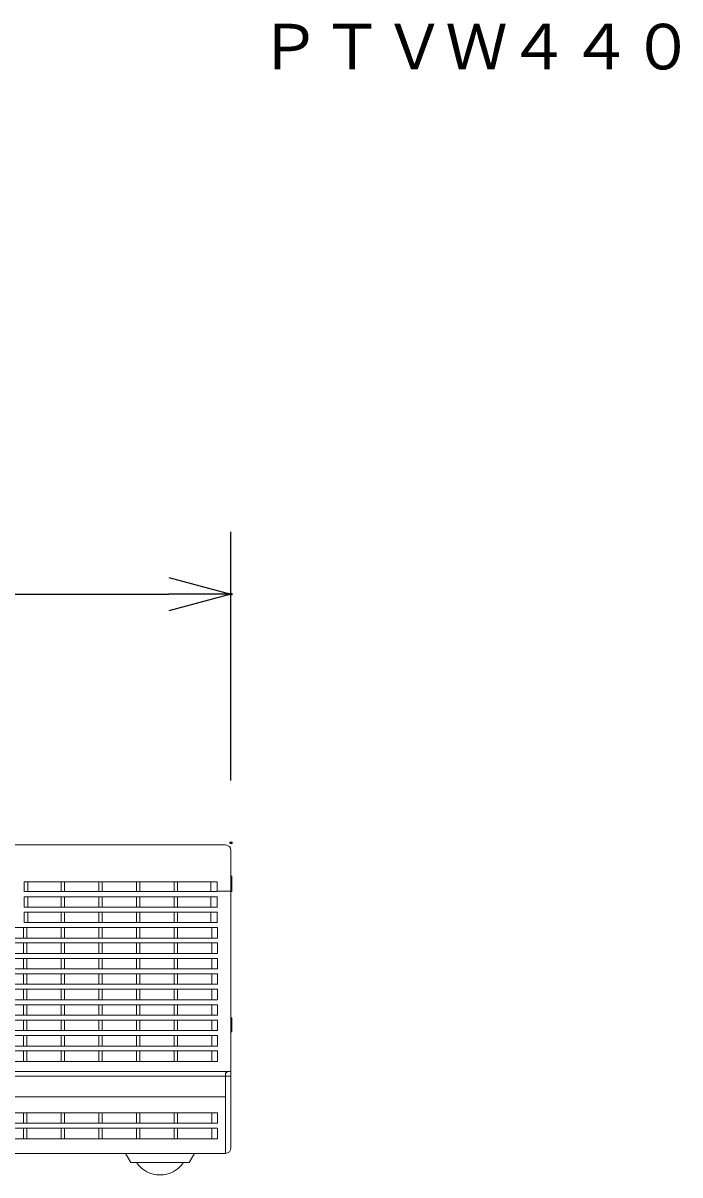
# Model space of a CAD drawing. Units: millimetres, scale not verified. Extents: x -62 to 63, y -57 to 57.
# Drawn here: x 39.08 to 60.2, y 11.37 to 48.43 of the extents above; entities that cross this region are included whole.
import ezdxf
from ezdxf.enums import TextEntityAlignment as Align

# ---------------------------------------------------------------- set-up
doc = ezdxf.new("R2010")
doc.units = ezdxf.units.MM
doc.header["$LTSCALE"] = 0.125
doc.header["$PDMODE"] = 32
doc.header["$PDSIZE"] = 0.0625
for name, color, linetype in [('0-0_0', 7, 'Continuous'), ('0-2_TOUROKU', 7, 'Continuous'), ('0-3_DEFPOINTS', 7, 'Continuous'), ('0-6_SUNPO', 7, 'Continuous')]:
    doc.layers.add(name, color=color, linetype=linetype)
doc.layers.add('0-5_GAIKEI', color=7, linetype='Continuous', lineweight=18)
doc.styles.add('ＭＳ ゴシック', font='')
doc.styles.get('ＭＳ ゴシック').set_extended_font_data('MS Gothic')

# ---------------------------------------------------------------- blocks, each defined once
blk = doc.blocks.new('_OPEN30')
at = {"layer": '0-0_0'}
blk.add_line((0, 0), (-1, 0), dxfattribs=at)
blk.add_lwpolyline([(-1, 0.26795), (0, 0), (-1, -0.26795)], dxfattribs=at)
blk = doc.blocks.new('D6')
at = {"layer": '0-3_DEFPOINTS'}
for p in [(45.5119, 28.8412), (15.0119, 20.8412), (45.5119, 20.8412)]:
    blk.add_point(p, dxfattribs=at)
at = {"layer": '0-6_SUNPO'}
for p, q in [((15.0119, 22.8412), (15.0119, 30.8412)), ((45.5119, 22.8412), (45.5119, 30.8412)), ((17.0119, 28.8412), (43.5119, 28.8412))]:
    blk.add_line(p, q, dxfattribs=at)
at = {"layer": '0-6_SUNPO', "xscale": 2, "yscale": 2, "rotation": 180}
blk.add_blockref('_OPEN30', (15.0119, 28.8412), dxfattribs=at)
at = {"layer": '0-6_SUNPO', "xscale": 2, "yscale": 2}
blk.add_blockref('_OPEN30', (45.5119, 28.8412), dxfattribs=at)
at = {"layer": '0-6_SUNPO', "style": 'ＭＳ ゴシック'}
blk.add_text('305', height=1.833, dxfattribs=at).set_placement((28.3869, 29.3412), align=Align.BOTTOM_LEFT)

msp = doc.modelspace()

# ---------------------------------------------------------------- linework, layer by layer
at = {"layer": '0-5_GAIKEI'}
for p, q in [((15.4407, 21.9907), (45.5835, 21.9907)), ((45.7621, 21.8319), (45.761, 21.8319)), ((45.7621, 21.8319), (45.7621, 12.2462)), ((39.1087, 20.4923), (39.1087, 20.7999)), ((45.3219, 20.7999), (39.1087, 20.7999)), ((39.2278, 20.4923), (39.2278, 20.7999)), ((40.2995, 20.7999), (40.2995, 20.4925)), ((40.4086, 20.7999), (40.4086, 20.4925)), ((41.5101, 20.7999), (41.5101, 20.4927)), ((41.6192, 20.7999), (41.6192, 20.4927)), ((42.7207, 20.7999), (42.7207, 20.4929)), ((42.8299, 20.7999), (42.8299, 20.4929)), ((43.9313, 20.7999), (43.9313, 20.4931)), ((44.0405, 20.7999), (44.0405, 20.4931)), ((45.1122, 20.4933), (45.1122, 20.7999)), ((45.3219, 20.4933), (45.3219, 20.7999)), ((39.1087, 20.4923), (45.3219, 20.4933)), ((39.1087, 19.9862), (39.1087, 20.3236)), ((45.3241, 20.3236), (39.1087, 20.3236)), ((39.2278, 19.9862), (39.2278, 20.3236)), ((40.2995, 20.3236), (40.2995, 19.9862)), ((40.4086, 20.3236), (40.4086, 19.9862)), ((41.5101, 20.3236), (41.5101, 19.9862)), ((41.6192, 20.3236), (41.6192, 19.9862)), ((42.7207, 20.3236), (42.7207, 19.9862)), ((42.8299, 20.3236), (42.8299, 19.9862)), ((43.9313, 20.3236), (43.9313, 19.9862)), ((44.0405, 20.3236), (44.0405, 19.9862)), ((45.1122, 19.9862), (45.1122, 20.3236)), ((45.3219, 19.9862), (45.3219, 20.3236)), ((39.1087, 19.9862), (45.3241, 19.9862)), ((39.1087, 19.49), (39.1087, 19.8274)), ((45.3241, 19.8274), (39.1087, 19.8274)), ((39.2278, 19.49), (39.2278, 19.8274)), ((40.2995, 19.8274), (40.2995, 19.49)), ((40.4086, 19.8274), (40.4086, 19.49)), ((41.5101, 19.8274), (41.5101, 19.49)), ((41.6192, 19.8274), (41.6192, 19.49)), ((42.7207, 19.8274), (42.7207, 19.49)), ((42.8299, 19.8274), (42.8299, 19.49)), ((43.9313, 19.8274), (43.9313, 19.49)), ((44.0405, 19.8274), (44.0405, 19.49)), ((45.1122, 19.49), (45.1122, 19.8274)), ((45.3219, 19.49), (45.3219, 19.8274)), ((45.3241, 19.3313), (19.646, 19.3313)), ((39.0888, 19.3313), (39.0888, 18.9995)), ((39.1087, 19.49), (45.3241, 19.49)), ((39.198, 19.3313), (39.198, 18.9995)), ((40.2995, 19.3313), (40.2995, 18.9995)), ((40.4086, 19.3313), (40.4086, 18.9995)), ((41.5101, 19.3313), (41.5101, 18.9995)), ((41.6192, 19.3313), (41.6192, 18.9995)), ((42.7207, 19.3313), (42.7207, 18.9995)), ((42.8299, 19.3313), (42.8299, 18.9995)), ((43.9313, 19.3313), (43.9313, 18.9995)), ((44.0405, 19.3313), (44.0405, 18.9995)), ((45.1419, 19.3313), (45.1419, 18.9995)), ((45.3241, 19.3313), (45.3241, 18.9939)), ((19.646, 18.9939), (45.3241, 18.9939)), ((45.3241, 18.8351), (19.646, 18.8351)), ((39.0888, 18.8351), (39.0888, 18.5034)), ((39.198, 18.8351), (39.198, 18.5034)), ((40.2995, 18.8351), (40.2995, 18.5034)), ((40.4086, 18.8351), (40.4086, 18.5034)), ((41.5101, 18.8351), (41.5101, 18.5034)), ((41.6192, 18.8351), (41.6192, 18.5034)), ((42.7207, 18.8351), (42.7207, 18.5034)), ((42.8299, 18.8351), (42.8299, 18.5034)), ((43.9313, 18.8351), (43.9313, 18.5034)), ((44.0405, 18.8351), (44.0405, 18.5034)), ((45.1419, 18.8351), (45.1419, 18.5034)), ((45.3241, 18.8351), (45.3241, 18.4977)), ((19.646, 18.4977), (45.3241, 18.4977)), ((45.3241, 18.339), (19.646, 18.339)), ((39.0888, 18.339), (39.0888, 18.0072)), ((39.198, 18.339), (39.198, 18.0072)), ((40.2995, 18.339), (40.2995, 18.0072)), ((40.4086, 18.339), (40.4086, 18.0072)), ((41.5101, 18.339), (41.5101, 18.0072)), ((41.6192, 18.339), (41.6192, 18.0072)), ((42.7207, 18.339), (42.7207, 18.0072)), ((42.8299, 18.339), (42.8299, 18.0072)), ((43.9313, 18.339), (43.9313, 18.0072)), ((44.0405, 18.339), (44.0405, 18.0072)), ((45.1419, 18.339), (45.1419, 18.0072)), ((45.3241, 18.339), (45.3241, 18.0016)), ((19.646, 18.0016), (45.3241, 18.0016)), ((45.3241, 17.8428), (19.646, 17.8428)), ((39.0888, 17.8428), (39.0888, 17.5111)), ((39.198, 17.8428), (39.198, 17.5111)), ((40.2995, 17.8428), (40.2995, 17.5111)), ((40.4086, 17.8428), (40.4086, 17.5111)), ((41.5101, 17.8428), (41.5101, 17.5111)), ((41.6192, 17.8428), (41.6192, 17.5111)), ((42.7207, 17.8428), (42.7207, 17.5111)), ((42.8299, 17.8428), (42.8299, 17.5111)), ((43.9313, 17.8428), (43.9313, 17.5111)), ((44.0405, 17.8428), (44.0405, 17.5111)), ((45.1419, 17.8428), (45.1419, 17.5111)), ((45.3241, 17.8428), (45.3241, 17.5054)), ((19.646, 17.5054), (45.3241, 17.5054)), ((45.3241, 17.3467), (19.646, 17.3467)), ((39.0888, 17.3467), (39.0888, 17.0149)), ((39.198, 17.3467), (39.198, 17.0149)), ((40.2995, 17.3467), (40.2995, 17.0149)), ((40.4086, 17.3467), (40.4086, 17.0149)), ((41.5101, 17.3467), (41.5101, 17.0149)), ((41.6192, 17.3467), (41.6192, 17.0149)), ((42.7207, 17.3467), (42.7207, 17.0149)), ((42.8299, 17.3467), (42.8299, 17.0149)), ((43.9313, 17.3467), (43.9313, 17.0149)), ((44.0405, 17.3467), (44.0405, 17.0149)), ((45.1419, 17.3467), (45.1419, 17.0149)), ((45.3241, 17.3467), (45.3241, 17.0093)), ((19.646, 17.0093), (45.3241, 17.0093)), ((45.3241, 16.8505), (19.646, 16.8505)), ((39.0888, 16.8505), (39.0888, 16.5187)), ((39.198, 16.8505), (39.198, 16.5187)), ((40.2995, 16.8505), (40.2995, 16.5187)), ((40.4086, 16.8505), (40.4086, 16.5187)), ((41.5101, 16.8505), (41.5101, 16.5187)), ((41.6192, 16.8505), (41.6192, 16.5187)), ((42.7207, 16.8505), (42.7207, 16.5187)), ((42.8299, 16.8505), (42.8299, 16.5187)), ((43.9313, 16.8505), (43.9313, 16.5187)), ((44.0405, 16.8505), (44.0405, 16.5187)), ((45.1419, 16.8505), (45.1419, 16.5187)), ((45.3241, 16.8505), (45.3241, 16.5131)), ((19.646, 16.5131), (45.3241, 16.5131)), ((45.3241, 16.3543), (19.646, 16.3543)), ((39.0888, 16.3543), (39.0888, 16.0226)), ((39.198, 16.3543), (39.198, 16.0226)), ((40.2995, 16.3543), (40.2995, 16.0226)), ((40.4086, 16.3543), (40.4086, 16.0226)), ((41.5101, 16.3543), (41.5101, 16.0226)), ((41.6192, 16.3543), (41.6192, 16.0226)), ((42.7207, 16.3543), (42.7207, 16.0226)), ((42.8299, 16.3543), (42.8299, 16.0226)), ((43.9313, 16.3543), (43.9313, 16.0226)), ((44.0405, 16.3543), (44.0405, 16.0226)), ((45.1419, 16.3543), (45.1419, 16.0226)), ((45.3241, 16.3543), (45.3241, 16.017)), ((19.646, 16.017), (45.3241, 16.017)), ((45.3241, 15.8582), (19.646, 15.8582)), ((39.0888, 15.8582), (39.0888, 15.5264)), ((39.198, 15.8582), (39.198, 15.5264)), ((40.2995, 15.8582), (40.2995, 15.5264)), ((40.4086, 15.8582), (40.4086, 15.5264)), ((41.5101, 15.8582), (41.5101, 15.5264)), ((41.6192, 15.8582), (41.6192, 15.5264)), ((42.7207, 15.8582), (42.7207, 15.5264)), ((42.8299, 15.8582), (42.8299, 15.5264)), ((43.9313, 15.8582), (43.9313, 15.5264)), ((44.0405, 15.8582), (44.0405, 15.5264)), ((45.1419, 15.8582), (45.1419, 15.5264)), ((45.3241, 15.8582), (45.3241, 15.5208)), ((19.646, 15.5208), (45.3241, 15.5208)), ((45.3241, 15.362), (19.646, 15.362)), ((39.0888, 15.362), (39.0888, 15.0303)), ((39.198, 15.362), (39.198, 15.0303)), ((40.2995, 15.362), (40.2995, 15.0303)), ((40.4086, 15.362), (40.4086, 15.0303)), ((41.5101, 15.362), (41.5101, 15.0303)), ((41.6192, 15.362), (41.6192, 15.0303)), ((42.7207, 15.362), (42.7207, 15.0303)), ((42.8299, 15.362), (42.8299, 15.0303)), ((43.9313, 15.362), (43.9313, 15.0303)), ((44.0405, 15.362), (44.0405, 15.0303)), ((45.1419, 15.362), (45.1419, 15.0303)), ((45.3241, 15.362), (45.3241, 15.0247)), ((19.646, 15.0247), (45.3241, 15.0247)), ((45.3241, 13.3735), (19.646, 13.3735)), ((39.0888, 13.3735), (39.0888, 13.0418)), ((39.198, 13.3735), (39.198, 13.0418)), ((40.2995, 13.3735), (40.2995, 13.0418)), ((40.4086, 13.3735), (40.4086, 13.0418)), ((41.5101, 13.3735), (41.5101, 13.0418)), ((41.6192, 13.3735), (41.6192, 13.0418)), ((42.7207, 13.3735), (42.7207, 13.0418)), ((42.8299, 13.3735), (42.8299, 13.0418)), ((43.9313, 13.3735), (43.9313, 13.0418)), ((44.0405, 13.3735), (44.0405, 13.0418)), ((45.1419, 13.3735), (45.1419, 13.0418)), ((45.3241, 13.3735), (45.3241, 13.0361)), ((19.646, 13.0361), (45.3241, 13.0361)), ((45.3241, 12.8774), (19.646, 12.8774)), ((39.0888, 12.8774), (39.0888, 12.5456)), ((39.198, 12.8774), (39.198, 12.5456)), ((40.2995, 12.8774), (40.2995, 12.5456)), ((40.4086, 12.8774), (40.4086, 12.5456)), ((41.5101, 12.8774), (41.5101, 12.5456)), ((41.6192, 12.8774), (41.6192, 12.5456)), ((42.7207, 12.8774), (42.7207, 12.5456)), ((42.8299, 12.8774), (42.8299, 12.5456)), ((43.9313, 12.8774), (43.9313, 12.5456)), ((44.0405, 12.8774), (44.0405, 12.5456)), ((45.1419, 12.8774), (45.1419, 12.5456)), ((45.3241, 12.8774), (45.3241, 12.54)), ((19.646, 12.54), (45.3241, 12.54)), ((18.4895, 12.0676), (45.5835, 12.0676))]:
    msp.add_line(p, q, dxfattribs=at)
at = {"layer": '0-5_GAIKEI', "color": 1}
for p, q in [((45.7621, 20.9884), (45.7919, 20.9884)), ((45.7919, 20.9884), (45.7919, 20.4923)), ((45.7621, 20.5022), (45.3241, 20.5022)), ((45.7621, 20.7404), (45.7919, 20.7404)), ((45.7621, 20.4923), (45.7919, 20.4923)), ((45.7621, 16.4238), (45.7919, 16.4238)), ((45.7919, 16.4238), (45.7919, 15.9773)), ((45.7621, 16.1658), (45.7919, 16.1658)), ((45.7621, 15.9773), (45.7919, 15.9773)), ((45.7621, 14.6972), (15.4407, 14.6972)), ((18.0009, 14.5483), (45.7621, 14.5483)), ((45.5835, 14.6476), (45.5835, 12.0676)), ((45.5922, 14.6975), (45.5939, 14.6476)), ((45.6219, 14.6972), (45.6237, 14.6476)), ((45.5835, 13.8836), (18.3393, 13.8836)), ((42.3684, 12.0676), (42.5371, 11.7699)), ((44.5912, 12.0676), (44.4225, 11.7699)), ((44.4225, 11.7699), (42.5371, 11.7699))]:
    msp.add_line(p, q, dxfattribs=at)
at = {"layer": '0-5_GAIKEI'}
for centre, start, end in [((45.5835, 21.8121), 0, 90), ((45.5835, 12.2462), 270, 0)]:
    msp.add_arc(centre, 0.1786, start, end, dxfattribs=at)
at = {"layer": '0-5_GAIKEI', "color": 1}
msp.add_arc((43.4798, 12.2901), 0.9172, 214.64964, 325.35036, dxfattribs=at)

# ---------------------------------------------------------------- block references
at = {"layer": '0-6_SUNPO'}
msp.add_blockref('D6', (0.2502, 1.2191), dxfattribs=at)

# ---------------------------------------------------------------- texts
at = {"layer": '0-2_TOUROKU', "style": 'ＭＳ ゴシック'}
msp.add_text('ＰＴＶＷ４４０', height=1.466, dxfattribs=at).set_placement((46.6586, 46.4986), align=Align.BOTTOM_LEFT)

doc.saveas('drawing.dxf')
